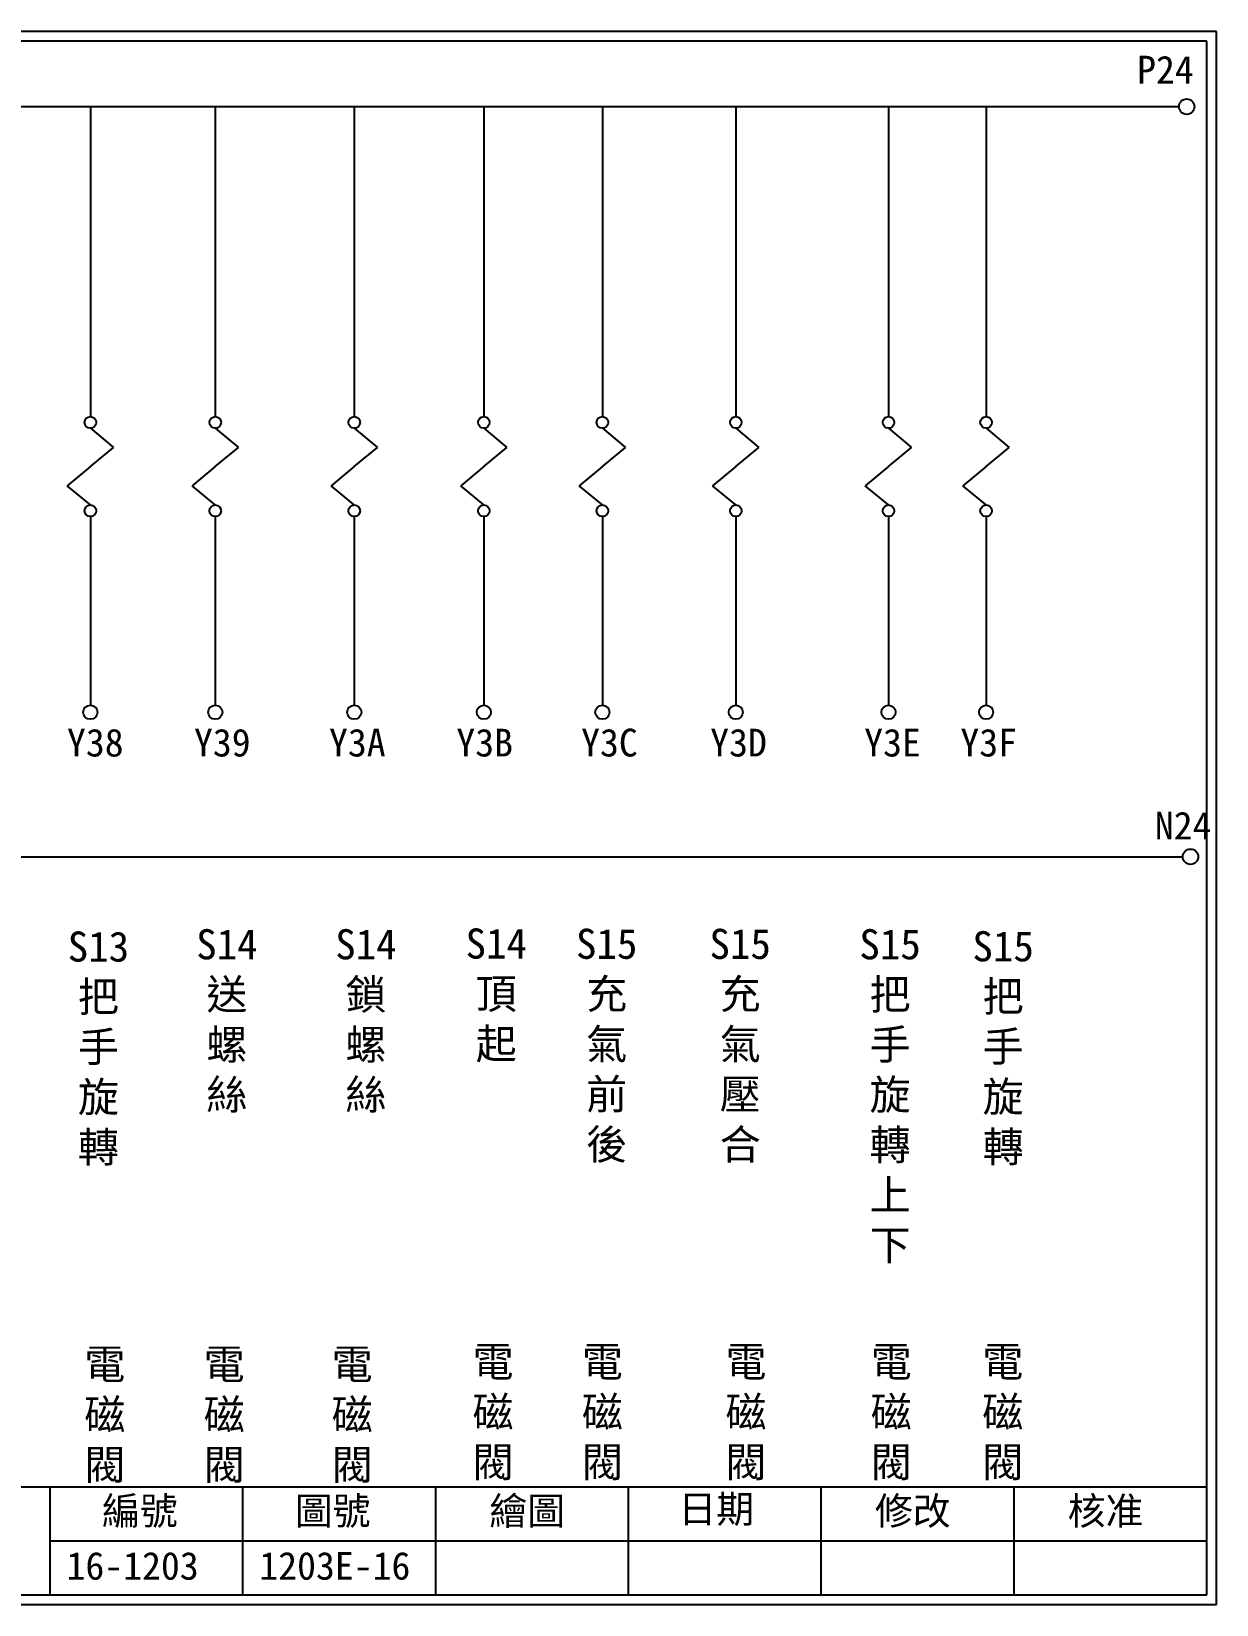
# Model space of a CAD drawing. Extents: x 926 to 1213, y 3 to 207.
# Drawn here: x 1059.1 to 1212.7, y 3 to 207 of the extents above; entities that cross this region are included whole.
import ezdxf

# ---------------------------------------------------------------- set-up
doc = ezdxf.new("R2010")
doc.units = 0
doc.layers.get('0').update_dxf_attribs({"linetype": 'CONTINUOUS'})
doc.layers.add('圖框層', color=7, linetype='CONTINUOUS')
doc.layers.add('標尺寸層', color=3, linetype='CONTINUOUS')
doc.styles.add('CNS', font='romanc.shx', dxfattribs={"bigfont": 'chineset.shx'})
doc.styles.add('STSL', font='kaiu.ttf')

msp = doc.modelspace()

# ---------------------------------------------------------------- linework, layer by layer
for centre in [(1208.88, 197.22), (1209.36, 99.96)]:
    msp.add_circle(centre, 1)
at = {"layer": '圖框層', "color": 7}
for p, q in [((1212.74, 206.97), (925.74, 206.97)), ((1212.74, 3), (1212.74, 206.97)), ((1211.49, 205.72), (926.99, 205.72)), ((1211.49, 4.25), (1211.49, 205.72)), ((926.99, 18.25), (1211.49, 18.25)), ((1061.49, 4.25), (1061.49, 18.25)), ((1086.49, 4.25), (1086.49, 18.25)), ((1111.49, 4.25), (1111.49, 18.25)), ((1136.49, 4.25), (1136.49, 18.25)), ((1161.49, 4.25), (1161.49, 18.25)), ((1186.49, 4.25), (1186.49, 18.25)), ((1061.49, 11.25), (1211.49, 11.25)), ((926.99, 4.25), (1211.49, 4.25)), ((925.74, 3), (1212.74, 3))]:
    msp.add_line(p, q, dxfattribs=at)
at = {"layer": '標尺寸層', "color": 7}
for p, q in [((930.28, 197.22), (1207.88, 197.22)), ((1066.7, 197.22), (1066.7, 157.03)), ((1082.9, 197.22), (1082.9, 157.03)), ((1100.93, 197.22), (1100.93, 157.03)), ((1117.73, 197.22), (1117.73, 157.03)), ((1133.1, 197.22), (1133.1, 157.03)), ((1150.4, 197.22), (1150.4, 157.03)), ((1170.2, 197.22), (1170.2, 157.03)), ((1182.86, 197.22), (1182.86, 157.03)), ((1066.7, 155.53), (1069.71, 153.04)), ((1082.9, 155.53), (1085.9, 153.04)), ((1100.93, 155.53), (1103.94, 153.04)), ((1117.73, 155.53), (1120.73, 153.04)), ((1133.1, 155.53), (1136.1, 153.04)), ((1150.4, 155.53), (1153.4, 153.04)), ((1170.2, 155.53), (1173.2, 153.04)), ((1182.86, 155.53), (1185.86, 153.04)), ((1066.7, 150.55), (1069.71, 153.04)), ((1082.9, 150.55), (1085.9, 153.04)), ((1100.93, 150.55), (1103.94, 153.04)), ((1117.73, 150.55), (1120.73, 153.04)), ((1133.1, 150.55), (1136.1, 153.04)), ((1150.4, 150.55), (1153.4, 153.04)), ((1170.2, 150.55), (1173.2, 153.04)), ((1182.86, 150.55), (1185.86, 153.04)), ((1066.7, 150.55), (1063.7, 148.06)), ((1082.9, 150.55), (1079.89, 148.06)), ((1100.93, 150.55), (1097.93, 148.06)), ((1117.73, 150.55), (1114.73, 148.06)), ((1133.1, 150.55), (1130.09, 148.06)), ((1150.4, 150.55), (1147.4, 148.06)), ((1170.2, 150.55), (1167.19, 148.06)), ((1182.86, 150.55), (1179.85, 148.06)), ((1066.7, 145.57), (1063.7, 148.06)), ((1082.9, 145.57), (1079.89, 148.06)), ((1100.93, 145.57), (1097.93, 148.06)), ((1117.73, 145.57), (1114.73, 148.06)), ((1133.1, 145.57), (1130.09, 148.06)), ((1150.4, 145.57), (1147.4, 148.06)), ((1170.2, 145.57), (1167.19, 148.06)), ((1182.86, 145.57), (1179.85, 148.06)), ((1066.7, 144.07), (1066.7, 119.62)), ((1082.9, 144.07), (1082.9, 119.62)), ((1100.93, 144.07), (1100.93, 119.62)), ((1117.73, 144.07), (1117.73, 119.62)), ((1133.1, 144.07), (1133.1, 119.62)), ((1150.4, 144.07), (1150.4, 119.62)), ((1170.2, 144.07), (1170.2, 119.62)), ((1182.86, 144.07), (1182.86, 119.62)), ((930.49, 99.96), (1208.36, 99.96))]:
    msp.add_line(p, q, dxfattribs=at)
for centre, radius in [((1066.7, 156.28), 0.751), ((1082.9, 156.28), 0.751), ((1100.93, 156.28), 0.751), ((1117.73, 156.28), 0.751), ((1133.1, 156.28), 0.751), ((1150.4, 156.28), 0.751), ((1170.2, 156.28), 0.751), ((1182.86, 156.28), 0.751), ((1066.7, 144.82), 0.751), ((1082.9, 144.82), 0.751), ((1100.93, 144.82), 0.751), ((1117.73, 144.82), 0.751), ((1133.1, 144.82), 0.751), ((1150.4, 144.82), 0.751), ((1170.2, 144.82), 0.751), ((1182.86, 144.82), 0.751), ((1066.7, 118.7), 0.92), ((1082.9, 118.7), 0.92), ((1100.93, 118.7), 0.92), ((1117.73, 118.7), 0.92), ((1133.1, 118.7), 0.92), ((1150.4, 118.7), 0.92), ((1170.2, 118.7), 0.92), ((1182.86, 118.7), 0.92)]:
    msp.add_circle(centre, radius, dxfattribs=at)

# ---------------------------------------------------------------- texts
at = {"layer": '圖框層', "color": 4, "style": 'STSL'}
for s, p in [('P24', (1202.44, 200.22)), ('Y38', (1063.67, 112.96)), ('Y39', (1080.14, 112.96)), ('Y3A', (1097.65, 112.96)), ('Y3B', (1114.16, 112.96)), ('Y3C', (1130.34, 112.96)), ('Y3D', (1147.08, 112.96)), ('Y3E', (1167.05, 112.96)), ('Y3F', (1179.52, 112.96)), ('N24', (1204.74, 102.2)), ('編號', (1068.21, 13.34)), ('圖號', (1093.21, 13.34)), ('繪圖', (1118.44, 13.34)), ('日期', (1142.96, 13.59)), ('修改', (1168.44, 13.34)), ('核准', (1193.44, 13.34)), ('16-1203', (1063.61, 6.22)), ('1203E-16', (1088.61, 6.22))]:
    msp.add_text(s, height=3.6, dxfattribs=at).set_placement(p)
at = {"layer": '標尺寸層', "color": 7, "char_height": 3.9, "width": 2.8481, "attachment_point": 5, "style": 'CNS'}
for s, insert in [('{\\fDFKai-SB|b0|i0|c136|p65;S13把手旋轉}', (1067.75, 75.09)), ('{\\fDFKai-SB|b0|i0|c136|p65;S14送螺絲}', (1084.41, 78.66)), ('{\\fDFKai-SB|b0|i0|c136|p65;S14鎖螺絲}', (1102.44, 78.66)), ('{\\fDFKai-SB|b0|i0|c136|p65;S14頂起}', (1119.34, 81.97)), ('{\\fDFKai-SB|b0|i0|c136|p65;S15充氣前後}', (1133.66, 75.45)), ('{\\fDFKai-SB|b0|i0|c136|p65;S15充氣壓合}', (1150.97, 75.45)), ('{\\fDFKai-SB|b0|i0|c136|p65;S15把手旋轉上下}', (1170.41, 68.9)), ('{\\fDFKai-SB|b0|i0|c136|p65;S15把手旋轉}', (1185.07, 75.13)), ('{\\fDFKai-SB|b0|i0|c136|p65;電磁閥}', (1118.92, 27.76)), ('{\\fDFKai-SB|b0|i0|c136|p65;電磁閥}', (1133.1, 27.76)), ('{\\fDFKai-SB|b0|i0|c136|p65;電磁閥}', (1151.72, 27.76)), ('{\\fDFKai-SB|b0|i0|c136|p65;電磁閥}', (1170.56, 27.76)), ('{\\fDFKai-SB|b0|i0|c136|p65;電磁閥}', (1185.02, 27.76)), ('{\\fDFKai-SB|b0|i0|c136|p65;電磁閥}', (1068.58, 27.43)), ('{\\fDFKai-SB|b0|i0|c136|p65;電磁閥}', (1084.06, 27.43)), ('{\\fDFKai-SB|b0|i0|c136|p65;電磁閥}', (1100.66, 27.43))]:
    msp.add_mtext(s, dxfattribs=dict(at, insert=insert))

doc.saveas('drawing.dxf')
